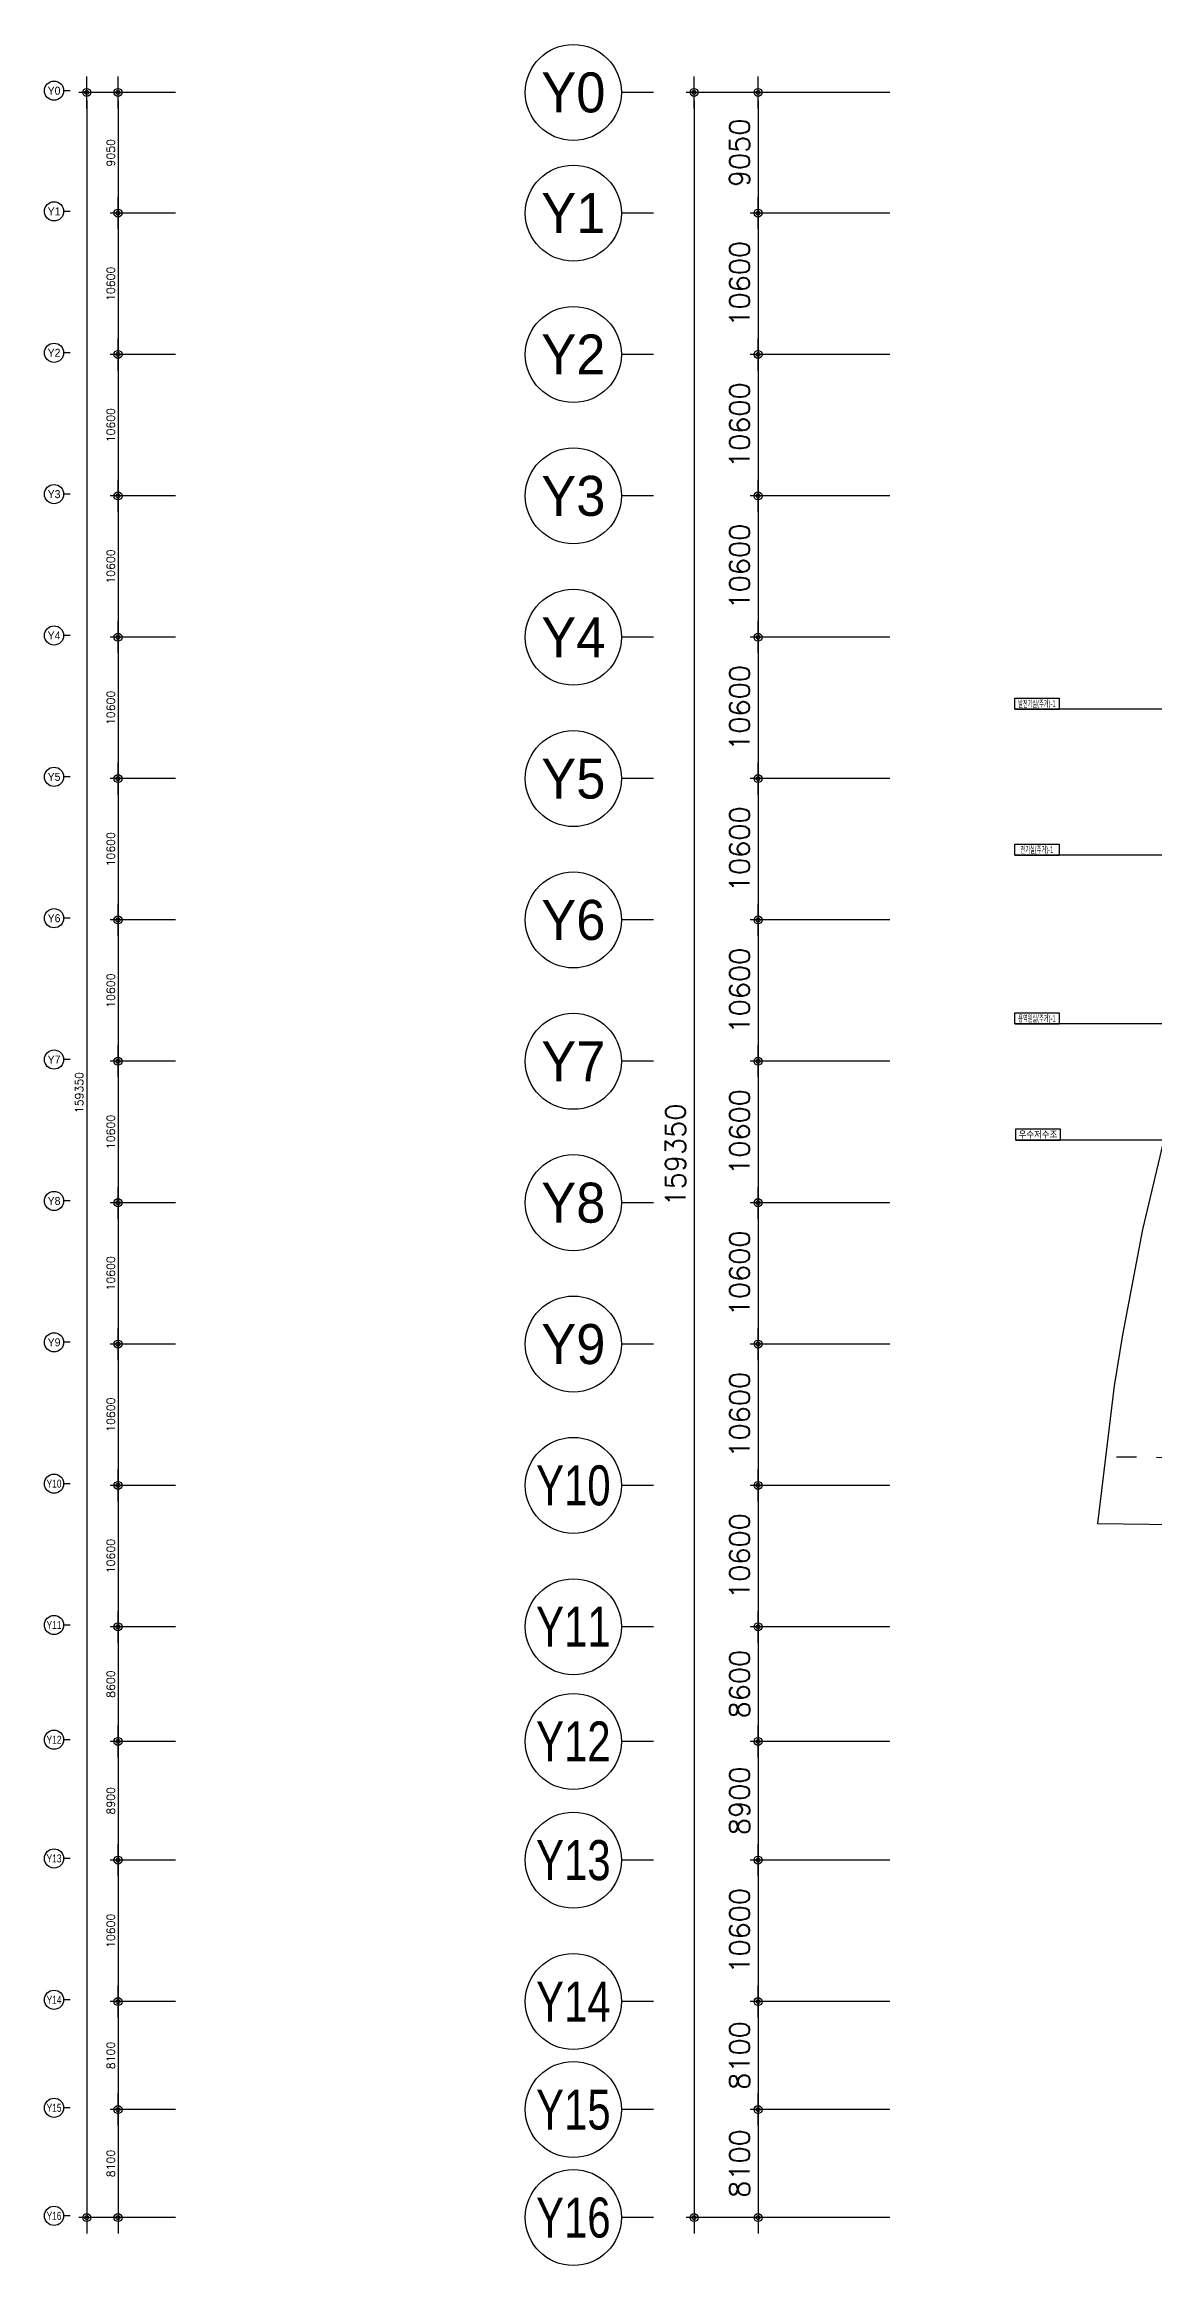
# Model space of a CAD drawing. Header units: millimetres. Extents: x -7614 to 421357, y 87385 to 341757.
# Drawn here: x -7614 to 75506, y 91027 to 257577 of the extents above; entities that cross this region are included whole.
import ezdxf
from ezdxf.enums import TextEntityAlignment as Align

# ---------------------------------------------------------------- set-up
doc = ezdxf.new("R2010")
doc.units = ezdxf.units.MM
doc.header["$LTSCALE"] = 600
doc.header["$MEASUREMENT"] = 0
doc.linetypes.add('HIDDEN', pattern=[2, 1, -1])
doc.layers.get('0').update_dxf_attribs({"linetype": 'CONTINUOUS', "lineweight": 0})
doc.layers.get('DEFPOINTS').update_dxf_attribs({"linetype": 'CONTINUOUS'})
for name, color, linetype in [('DIM', 7, 'CONTINUOUS'), ('e-plan', 9, 'CONTINUOUS'), ('e-room-box', 7, 'CONTINUOUS'), ('e-text', 6, 'CONTINUOUS')]:
    doc.layers.add(name, color=color, linetype=linetype)
doc.styles.add('htw', font='Dotum.ttf')
doc.styles.add('kiahn', font='romans.shx', dxfattribs={"bigfont": 'cadhs.shx'})
doc.styles.add('YS1-UNIT$0$kiahn', font='romans.shx', dxfattribs={"bigfont": 'WHGTXT.shx'})
doc.styles.add('돋움', font='Dotum.ttf')
doc.dimstyles.new('YS1-UNIT$0$KIAHN', dxfattribs={"dimscale": 0.5, "dimtxt": 2.5, "dimasz": 1, "dimexe": 1, "dimexo": 1, "dimgap": 1, "dimtad": 1, "dimdec": 0, "dimzin": 1, "dimdsep": 46, "dimtxsty": 'YS1-UNIT$0$kiahn', "dimblk1": 'YS1-UNIT$0$DIMDOT', "dimblk2": 'YS1-UNIT$0$DIMDOT', "dimsah": 1, "dimcen": 0, "dimadec": 0, "dimazin": 0, "dimtfac": 1, "dimtdec": 0, "dimtix": 1, "dimtmove": 2, "dimatfit": 3, "dimldrblk": 'YS1-UNIT$0$DIMDOT', "dimfxl": 1, "dimtolj": 1, "dimtzin": 1, "dimarcsym": 0})

# ---------------------------------------------------------------- blocks, each defined once
blk = doc.blocks.new('YS1-UNIT$0$DIMDOT')
blk.add_line((-2, 0), (2, 0))
for radius in [0.5, 0.25]:
    blk.add_circle((0, 0), radius)
blk = doc.blocks.new('*D5')
at = {"layer": 'DEFPOINTS', "color": 0, "transparency": 16777216}
for p in [(-358775, -13350), (-369241, -23950), (-358775, -23950)]:
    blk.add_point(p, dxfattribs=at)
at = {"layer": 'e-plan', "color": 0, "lineweight": -2, "transparency": 16777216}
for p, q in [((-359375, -13350), (-369841, -13350)), ((-369241, -13950), (-369241, -23350)), ((-359375, -23950), (-369841, -23950))]:
    blk.add_line(p, q, dxfattribs=at)
at = {"layer": 'e-plan', "color": 0, "lineweight": -2, "transparency": 16777216, "xscale": 600, "yscale": 600, "zscale": 600}
for p, rotation in [((-369241, -13350), 90), ((-369241, -23950), 270)]:
    blk.add_blockref('YS1-UNIT$0$DIMDOT', p, dxfattribs=dict(at, rotation=rotation))
at = {"layer": 'e-plan', "color": 0, "transparency": 16777216, "insert": (-370623, -18650), "char_height": 1500, "attachment_point": 5, "rotation": 90, "style": 'kiahn'}
blk.add_mtext('\\A1;10600', dxfattribs=at)
blk = doc.blocks.new('*D6')
at = {"layer": 'DEFPOINTS', "color": 0, "transparency": 16777216}
for p in [(-358775, -23950), (-369241, -34550), (-358775, -34550)]:
    blk.add_point(p, dxfattribs=at)
at = {"layer": 'e-plan', "color": 0, "lineweight": -2, "transparency": 16777216}
for p, q in [((-359375, -23950), (-369841, -23950)), ((-369241, -24550), (-369241, -33950)), ((-359375, -34550), (-369841, -34550))]:
    blk.add_line(p, q, dxfattribs=at)
at = {"layer": 'e-plan', "color": 0, "lineweight": -2, "transparency": 16777216, "xscale": 600, "yscale": 600, "zscale": 600}
for p, rotation in [((-369241, -23950), 90), ((-369241, -34550), 270)]:
    blk.add_blockref('YS1-UNIT$0$DIMDOT', p, dxfattribs=dict(at, rotation=rotation))
at = {"layer": 'e-plan', "color": 0, "transparency": 16777216, "insert": (-370623, -29250), "char_height": 1500, "attachment_point": 5, "rotation": 90, "style": 'kiahn'}
blk.add_mtext('\\A1;10600', dxfattribs=at)
blk = doc.blocks.new('*D7')
at = {"layer": 'DEFPOINTS', "color": 0, "transparency": 16777216}
for p in [(-358775, -34550), (-369241, -45150), (-358775, -45150)]:
    blk.add_point(p, dxfattribs=at)
at = {"layer": 'e-plan', "color": 0, "lineweight": -2, "transparency": 16777216}
for p, q in [((-359375, -34550), (-369841, -34550)), ((-369241, -35150), (-369241, -44550)), ((-359375, -45150), (-369841, -45150))]:
    blk.add_line(p, q, dxfattribs=at)
at = {"layer": 'e-plan', "color": 0, "lineweight": -2, "transparency": 16777216, "xscale": 600, "yscale": 600, "zscale": 600}
for p, rotation in [((-369241, -34550), 90), ((-369241, -45150), 270)]:
    blk.add_blockref('YS1-UNIT$0$DIMDOT', p, dxfattribs=dict(at, rotation=rotation))
at = {"layer": 'e-plan', "color": 0, "transparency": 16777216, "insert": (-370623, -39850), "char_height": 1500, "attachment_point": 5, "rotation": 90, "style": 'kiahn'}
blk.add_mtext('\\A1;10600', dxfattribs=at)
blk = doc.blocks.new('*D8')
at = {"layer": 'DEFPOINTS', "color": 0, "transparency": 16777216}
for p in [(-358775, -45150), (-369241, -55750), (-358775, -55750)]:
    blk.add_point(p, dxfattribs=at)
at = {"layer": 'e-plan', "color": 0, "lineweight": -2, "transparency": 16777216}
for p, q in [((-359375, -45150), (-369841, -45150)), ((-369241, -45750), (-369241, -55150)), ((-359375, -55750), (-369841, -55750))]:
    blk.add_line(p, q, dxfattribs=at)
at = {"layer": 'e-plan', "color": 0, "lineweight": -2, "transparency": 16777216, "xscale": 600, "yscale": 600, "zscale": 600}
for p, rotation in [((-369241, -45150), 90), ((-369241, -55750), 270)]:
    blk.add_blockref('YS1-UNIT$0$DIMDOT', p, dxfattribs=dict(at, rotation=rotation))
at = {"layer": 'e-plan', "color": 0, "transparency": 16777216, "insert": (-370623, -50450), "char_height": 1500, "attachment_point": 5, "rotation": 90, "style": 'kiahn'}
blk.add_mtext('\\A1;10600', dxfattribs=at)
blk = doc.blocks.new('*D9')
at = {"layer": 'DEFPOINTS', "color": 0, "transparency": 16777216}
for p in [(-358775, -55750), (-369241, -66350), (-358775, -66350)]:
    blk.add_point(p, dxfattribs=at)
at = {"layer": 'e-plan', "color": 0, "lineweight": -2, "transparency": 16777216}
for p, q in [((-359375, -55750), (-369841, -55750)), ((-369241, -56350), (-369241, -65750)), ((-359375, -66350), (-369841, -66350))]:
    blk.add_line(p, q, dxfattribs=at)
at = {"layer": 'e-plan', "color": 0, "lineweight": -2, "transparency": 16777216, "xscale": 600, "yscale": 600, "zscale": 600}
for p, rotation in [((-369241, -55750), 90), ((-369241, -66350), 270)]:
    blk.add_blockref('YS1-UNIT$0$DIMDOT', p, dxfattribs=dict(at, rotation=rotation))
at = {"layer": 'e-plan', "color": 0, "transparency": 16777216, "insert": (-370623, -61050), "char_height": 1500, "attachment_point": 5, "rotation": 90, "style": 'kiahn'}
blk.add_mtext('\\A1;10600', dxfattribs=at)
blk = doc.blocks.new('*D10')
at = {"layer": 'DEFPOINTS', "color": 0, "transparency": 16777216}
for p in [(-358775, -66350), (-369241, -76950), (-358775, -76950)]:
    blk.add_point(p, dxfattribs=at)
at = {"layer": 'e-plan', "color": 0, "lineweight": -2, "transparency": 16777216}
for p, q in [((-359375, -66350), (-369841, -66350)), ((-369241, -66950), (-369241, -76350)), ((-359375, -76950), (-369841, -76950))]:
    blk.add_line(p, q, dxfattribs=at)
at = {"layer": 'e-plan', "color": 0, "lineweight": -2, "transparency": 16777216, "xscale": 600, "yscale": 600, "zscale": 600}
for p, rotation in [((-369241, -66350), 90), ((-369241, -76950), 270)]:
    blk.add_blockref('YS1-UNIT$0$DIMDOT', p, dxfattribs=dict(at, rotation=rotation))
at = {"layer": 'e-plan', "color": 0, "transparency": 16777216, "insert": (-370623, -71650), "char_height": 1500, "attachment_point": 5, "rotation": 90, "style": 'kiahn'}
blk.add_mtext('\\A1;10600', dxfattribs=at)
blk = doc.blocks.new('*D11')
at = {"layer": 'DEFPOINTS', "color": 0, "transparency": 16777216}
for p in [(-358775, -76950), (-369241, -87550), (-358775, -87550)]:
    blk.add_point(p, dxfattribs=at)
at = {"layer": 'e-plan', "color": 0, "lineweight": -2, "transparency": 16777216}
for p, q in [((-359375, -76950), (-369841, -76950)), ((-369241, -77550), (-369241, -86950)), ((-359375, -87550), (-369841, -87550))]:
    blk.add_line(p, q, dxfattribs=at)
at = {"layer": 'e-plan', "color": 0, "lineweight": -2, "transparency": 16777216, "xscale": 600, "yscale": 600, "zscale": 600}
for p, rotation in [((-369241, -76950), 90), ((-369241, -87550), 270)]:
    blk.add_blockref('YS1-UNIT$0$DIMDOT', p, dxfattribs=dict(at, rotation=rotation))
at = {"layer": 'e-plan', "color": 0, "transparency": 16777216, "insert": (-370623, -82250), "char_height": 1500, "attachment_point": 5, "rotation": 90, "style": 'kiahn'}
blk.add_mtext('\\A1;10600', dxfattribs=at)
blk = doc.blocks.new('*D12')
at = {"layer": 'DEFPOINTS', "color": 0, "transparency": 16777216}
for p in [(-358775, -87550), (-369241, -98150), (-358775, -98150)]:
    blk.add_point(p, dxfattribs=at)
at = {"layer": 'e-plan', "color": 0, "lineweight": -2, "transparency": 16777216}
for p, q in [((-359375, -87550), (-369841, -87550)), ((-369241, -88150), (-369241, -97550)), ((-359375, -98150), (-369841, -98150))]:
    blk.add_line(p, q, dxfattribs=at)
at = {"layer": 'e-plan', "color": 0, "lineweight": -2, "transparency": 16777216, "xscale": 600, "yscale": 600, "zscale": 600}
for p, rotation in [((-369241, -87550), 90), ((-369241, -98150), 270)]:
    blk.add_blockref('YS1-UNIT$0$DIMDOT', p, dxfattribs=dict(at, rotation=rotation))
at = {"layer": 'e-plan', "color": 0, "transparency": 16777216, "insert": (-370623, -92850), "char_height": 1500, "attachment_point": 5, "rotation": 90, "style": 'kiahn'}
blk.add_mtext('\\A1;10600', dxfattribs=at)
blk = doc.blocks.new('*D13')
at = {"layer": 'DEFPOINTS', "color": 0, "transparency": 16777216}
for p in [(-358775, -98150), (-369241, -108750), (-358775, -108750)]:
    blk.add_point(p, dxfattribs=at)
at = {"layer": 'e-plan', "color": 0, "lineweight": -2, "transparency": 16777216}
for p, q in [((-359375, -98150), (-369841, -98150)), ((-369241, -98750), (-369241, -108150)), ((-359375, -108750), (-369841, -108750))]:
    blk.add_line(p, q, dxfattribs=at)
at = {"layer": 'e-plan', "color": 0, "lineweight": -2, "transparency": 16777216, "xscale": 600, "yscale": 600, "zscale": 600}
for p, rotation in [((-369241, -98150), 90), ((-369241, -108750), 270)]:
    blk.add_blockref('YS1-UNIT$0$DIMDOT', p, dxfattribs=dict(at, rotation=rotation))
at = {"layer": 'e-plan', "color": 0, "transparency": 16777216, "insert": (-370623, -103450), "char_height": 1500, "attachment_point": 5, "rotation": 90, "style": 'kiahn'}
blk.add_mtext('\\A1;10600', dxfattribs=at)
blk = doc.blocks.new('*D14')
at = {"layer": 'DEFPOINTS', "color": 0, "transparency": 16777216}
for p in [(-358775, -108750), (-369241, -119350), (-358775, -119350)]:
    blk.add_point(p, dxfattribs=at)
at = {"layer": 'e-plan', "color": 0, "lineweight": -2, "transparency": 16777216}
for p, q in [((-359375, -108750), (-369841, -108750)), ((-369241, -109350), (-369241, -118750)), ((-359375, -119350), (-369841, -119350))]:
    blk.add_line(p, q, dxfattribs=at)
at = {"layer": 'e-plan', "color": 0, "lineweight": -2, "transparency": 16777216, "xscale": 600, "yscale": 600, "zscale": 600}
for p, rotation in [((-369241, -108750), 90), ((-369241, -119350), 270)]:
    blk.add_blockref('YS1-UNIT$0$DIMDOT', p, dxfattribs=dict(at, rotation=rotation))
at = {"layer": 'e-plan', "color": 0, "transparency": 16777216, "insert": (-370623, -114050), "char_height": 1500, "attachment_point": 5, "rotation": 90, "style": 'kiahn'}
blk.add_mtext('\\A1;10600', dxfattribs=at)
blk = doc.blocks.new('*D15')
at = {"layer": 'DEFPOINTS', "color": 0, "transparency": 16777216}
for p in [(-358775, -119350), (-369241, -127950), (-358775, -127950)]:
    blk.add_point(p, dxfattribs=at)
at = {"layer": 'e-plan', "color": 0, "lineweight": -2, "transparency": 16777216}
for p, q in [((-359375, -119350), (-369841, -119350)), ((-369241, -119950), (-369241, -127350)), ((-359375, -127950), (-369841, -127950))]:
    blk.add_line(p, q, dxfattribs=at)
at = {"layer": 'e-plan', "color": 0, "lineweight": -2, "transparency": 16777216, "xscale": 600, "yscale": 600, "zscale": 600}
for p, rotation in [((-369241, -119350), 90), ((-369241, -127950), 270)]:
    blk.add_blockref('YS1-UNIT$0$DIMDOT', p, dxfattribs=dict(at, rotation=rotation))
at = {"layer": 'e-plan', "color": 0, "transparency": 16777216, "insert": (-370624, -123650), "char_height": 1500, "attachment_point": 5, "rotation": 90, "style": 'kiahn'}
blk.add_mtext('\\A1;8600', dxfattribs=at)
blk = doc.blocks.new('*D16')
at = {"layer": 'DEFPOINTS', "color": 0, "transparency": 16777216}
for p in [(-358775, -127950), (-369241, -136850), (-358775, -136850)]:
    blk.add_point(p, dxfattribs=at)
at = {"layer": 'e-plan', "color": 0, "lineweight": -2, "transparency": 16777216}
for p, q in [((-359375, -127950), (-369841, -127950)), ((-369241, -128550), (-369241, -136250)), ((-359375, -136850), (-369841, -136850))]:
    blk.add_line(p, q, dxfattribs=at)
at = {"layer": 'e-plan', "color": 0, "lineweight": -2, "transparency": 16777216, "xscale": 600, "yscale": 600, "zscale": 600}
for p, rotation in [((-369241, -127950), 90), ((-369241, -136850), 270)]:
    blk.add_blockref('YS1-UNIT$0$DIMDOT', p, dxfattribs=dict(at, rotation=rotation))
at = {"layer": 'e-plan', "color": 0, "transparency": 16777216, "insert": (-370625, -132400), "char_height": 1500, "attachment_point": 5, "rotation": 90, "style": 'kiahn'}
blk.add_mtext('\\A1;8900', dxfattribs=at)
blk = doc.blocks.new('*D17')
at = {"layer": 'DEFPOINTS', "color": 0, "transparency": 16777216}
for p in [(-358774, -147450), (-369241, -155550), (-358769, -155550)]:
    blk.add_point(p, dxfattribs=at)
at = {"layer": 'e-plan', "color": 0, "lineweight": -2, "transparency": 16777216}
for p, q in [((-359374, -147450), (-369841, -147450)), ((-369241, -148050), (-369241, -154950)), ((-359369, -155550), (-369841, -155550))]:
    blk.add_line(p, q, dxfattribs=at)
at = {"layer": 'e-plan', "color": 0, "lineweight": -2, "transparency": 16777216, "xscale": 600, "yscale": 600, "zscale": 600}
for p, rotation in [((-369241, -147450), 90), ((-369241, -155550), 270)]:
    blk.add_blockref('YS1-UNIT$0$DIMDOT', p, dxfattribs=dict(at, rotation=rotation))
at = {"layer": 'e-plan', "color": 0, "transparency": 16777216, "insert": (-370624, -151500), "char_height": 1500, "attachment_point": 5, "rotation": 90, "style": 'kiahn'}
blk.add_mtext('\\A1;8100', dxfattribs=at)
blk = doc.blocks.new('*D18')
at = {"layer": 'DEFPOINTS', "color": 0, "transparency": 16777216}
for p in [(-358775, -4300), (-369241, -13350), (-358775, -13350)]:
    blk.add_point(p, dxfattribs=at)
at = {"layer": 'e-plan', "color": 0, "lineweight": -2, "transparency": 16777216}
for p, q in [((-359375, -4300), (-369841, -4300)), ((-369241, -4900), (-369241, -12750)), ((-359375, -13350), (-369841, -13350))]:
    blk.add_line(p, q, dxfattribs=at)
at = {"layer": 'e-plan', "color": 0, "lineweight": -2, "transparency": 16777216, "xscale": 600, "yscale": 600, "zscale": 600}
for p, rotation in [((-369241, -4300), 90), ((-369241, -13350), 270)]:
    blk.add_blockref('YS1-UNIT$0$DIMDOT', p, dxfattribs=dict(at, rotation=rotation))
at = {"layer": 'e-plan', "color": 0, "transparency": 16777216, "insert": (-370625, -8825), "char_height": 1500, "attachment_point": 5, "rotation": 90, "style": 'kiahn'}
blk.add_mtext('\\A1;9050', dxfattribs=at)
blk = doc.blocks.new('b')
at = {"layer": 'DIM'}
blk.add_line((0, 0), (0, 4), dxfattribs=at)
blk.add_circle((0, 10), 6, dxfattribs=at)
blk = doc.blocks.new('*D60')
at = {"layer": 'DEFPOINTS', "color": 0, "transparency": 16777216}
for p in [(-358774, -155550), (-369241, -163650), (-358769, -163650)]:
    blk.add_point(p, dxfattribs=at)
at = {"layer": 'e-plan', "color": 0, "lineweight": -2, "transparency": 16777216}
for p, q in [((-359374, -155550), (-369841, -155550)), ((-369241, -156150), (-369241, -163050)), ((-359369, -163650), (-369841, -163650))]:
    blk.add_line(p, q, dxfattribs=at)
at = {"layer": 'e-plan', "color": 0, "lineweight": -2, "transparency": 16777216, "xscale": 600, "yscale": 600, "zscale": 600}
for p, rotation in [((-369241, -155550), 90), ((-369241, -163650), 270)]:
    blk.add_blockref('YS1-UNIT$0$DIMDOT', p, dxfattribs=dict(at, rotation=rotation))
at = {"layer": 'e-plan', "color": 0, "transparency": 16777216, "insert": (-370624, -159600), "char_height": 1500, "attachment_point": 5, "rotation": 90, "style": 'kiahn'}
blk.add_mtext('\\A1;8100', dxfattribs=at)
blk = doc.blocks.new('*D61')
at = {"layer": 'DEFPOINTS', "color": 0, "transparency": 16777216}
for p in [(-358775, -136850), (-369241, -147450), (-358775, -147450)]:
    blk.add_point(p, dxfattribs=at)
at = {"layer": 'e-plan', "color": 0, "lineweight": -2, "transparency": 16777216}
for p, q in [((-359375, -136850), (-369841, -136850)), ((-369241, -137450), (-369241, -146850)), ((-359375, -147450), (-369841, -147450))]:
    blk.add_line(p, q, dxfattribs=at)
at = {"layer": 'e-plan', "color": 0, "lineweight": -2, "transparency": 16777216, "xscale": 600, "yscale": 600, "zscale": 600}
for p, rotation in [((-369241, -136850), 90), ((-369241, -147450), 270)]:
    blk.add_blockref('YS1-UNIT$0$DIMDOT', p, dxfattribs=dict(at, rotation=rotation))
at = {"layer": 'e-plan', "color": 0, "transparency": 16777216, "insert": (-370623, -142150), "char_height": 1500, "attachment_point": 5, "rotation": 90, "style": 'kiahn'}
blk.add_mtext('\\A1;10600', dxfattribs=at)
blk = doc.blocks.new('*D62')
at = {"layer": 'DEFPOINTS', "color": 0, "transparency": 16777216}
for p in [(-358769, -4300), (-374041, -163650), (-358769, -163650)]:
    blk.add_point(p, dxfattribs=at)
at = {"layer": 'e-plan', "color": 0, "lineweight": -2, "transparency": 16777216}
for p, q in [((-359369, -4300), (-374641, -4300)), ((-374041, -4900), (-374041, -163050)), ((-359369, -163650), (-374641, -163650))]:
    blk.add_line(p, q, dxfattribs=at)
at = {"layer": 'e-plan', "color": 0, "lineweight": -2, "transparency": 16777216, "xscale": 600, "yscale": 600, "zscale": 600}
for p, rotation in [((-374041, -4300), 90), ((-374041, -163650), 270)]:
    blk.add_blockref('YS1-UNIT$0$DIMDOT', p, dxfattribs=dict(at, rotation=rotation))
at = {"layer": 'e-plan', "color": 0, "transparency": 16777216, "insert": (-375425, -83975), "char_height": 1500, "attachment_point": 5, "rotation": 90, "style": 'kiahn'}
blk.add_mtext('\\A1;159350', dxfattribs=at)
blk = doc.blocks.new('A$C322519D2')
at = {"layer": 'e-plan', "xscale": 600, "yscale": 600, "zscale": 600, "rotation": 90}
for p in [(-377086.3, -4300), (-377086.3, -13350), (-377086.3, -23950), (-377086.3, -34550), (-377086.3, -45150), (-377086.3, -55750), (-377086.3, -66350), (-377086.3, -76950), (-377086.3, -87550), (-377086.3, -98150), (-377086.3, -108750), (-377086.3, -119350), (-377086.3, -127950), (-377086.3, -136850), (-377086.3, -147450), (-377086.3, -155550), (-377086.3, -163650)]:
    blk.add_blockref('b', p, dxfattribs=at)
at = {"layer": 'e-plan', "style": 'htw'}
for s, p in [('Y0', (-383086.3, -4300)), ('Y1', (-383086.3, -13350)), ('Y2', (-383086.3, -23950)), ('Y3', (-383086.3, -34550)), ('Y4', (-383086.3, -45150)), ('Y5', (-383086.3, -55750)), ('Y6', (-383086.3, -66350)), ('Y7', (-383086.3, -76950)), ('Y8', (-383086.3, -87550)), ('Y9', (-383086.3, -98150))]:
    blk.add_text(s, height=3000, dxfattribs=at).set_placement(p, align=Align.MIDDLE_CENTER)
at = {"layer": 'e-plan', "style": 'htw', "width": 0.8}
for s, p in [('Y10', (-383086.3, -108750)), ('Y11', (-383086.3, -119350)), ('Y12', (-383086.3, -127950)), ('Y13', (-383086.3, -136850)), ('Y14', (-383086.3, -147450)), ('Y15', (-383086.3, -155550)), ('Y16', (-383086.3, -163650))]:
    blk.add_text(s, height=3000, dxfattribs=at).set_placement(p, align=Align.MIDDLE_CENTER)
at = {"layer": 'e-plan'}
for base, p1, p2, picture, middle in [((-374041.2, -163650), (-358768.7, -4300), (-358768.7, -163650), '*D62', (-375424.7, -83975)), ((-369241.2, -13350), (-358775, -4300), (-358775, -13350), '*D18', (-370624.7, -8825)), ((-369241.2, -23950), (-358775, -13350), (-358775, -23950), '*D5', (-370622.7, -18650)), ((-369241.2, -34550), (-358775, -23950), (-358775, -34550), '*D6', (-370622.7, -29250)), ((-369241.2, -45150), (-358775, -34550), (-358775, -45150), '*D7', (-370622.7, -39850)), ((-369241.2, -55750), (-358775, -45150), (-358775, -55750), '*D8', (-370622.7, -50450)), ((-369241.2, -66350), (-358775, -55750), (-358775, -66350), '*D9', (-370622.7, -61050)), ((-369241.2, -76950), (-358775, -66350), (-358775, -76950), '*D10', (-370622.7, -71650)), ((-369241.2, -87550), (-358775, -76950), (-358775, -87550), '*D11', (-370622.7, -82250)), ((-369241.2, -98150), (-358775, -87550), (-358775, -98150), '*D12', (-370622.7, -92850)), ((-369241.2, -108750), (-358775, -98150), (-358775, -108750), '*D13', (-370622.7, -103450)), ((-369241.2, -119350), (-358775, -108750), (-358775, -119350), '*D14', (-370622.7, -114050)), ((-369241.2, -127950), (-358775, -119350), (-358775, -127950), '*D15', (-370623.7, -123650)), ((-369241.2, -136850), (-358775, -127950), (-358775, -136850), '*D16', (-370624.7, -132400)), ((-369241.2, -147450), (-358775, -136850), (-358775, -147450), '*D61', (-370622.7, -142150)), ((-369241.2, -155550), (-358773.9, -147450), (-358768.8, -155550), '*D17', (-370623.7, -151500)), ((-369241.2, -163650), (-358773.9, -155550), (-358768.7, -163650), '*D60', (-370623.7, -159600))]:
    dim = blk.add_linear_dim(base=base, p1=p1, p2=p2, angle=90, dimstyle='YS1-UNIT$0$KIAHN', override={"dimscale": 600, "dimtxsty": 'kiahn'}, dxfattribs=at)
    dim.commit()
    dim.dimension.update_dxf_attribs({"geometry": picture, "text_midpoint": middle})

msp = doc.modelspace()

# ---------------------------------------------------------------- linework, layer by layer
at = {"layer": 'e-plan'}
for p, q in [((-5694, 254107), (-6174, 254107)), ((2209, 253977), (-5043, 253977)), ((-4443, 253377), (-4443, 95227)), ((2209, 253977), (-2701, 253977)), ((-2101, 253377), (-2101, 245527)), ((-5694, 245057), (-6174, 245057)), ((2209, 244927), (-2701, 244927)), ((2209, 244927), (-2701, 244927)), ((-2101, 244327), (-2101, 234927)), ((-5694, 234457), (-6174, 234457)), ((2209, 234327), (-2701, 234327)), ((2209, 234327), (-2701, 234327)), ((-2101, 233727), (-2101, 224327)), ((-5694, 223857), (-6174, 223857)), ((2209, 223727), (-2701, 223727)), ((2209, 223727), (-2701, 223727)), ((-2101, 223127), (-2101, 213727)), ((-5694, 213257), (-6174, 213257)), ((2209, 213127), (-2701, 213127)), ((2209, 213127), (-2701, 213127)), ((-2101, 212527), (-2101, 203127)), ((-5694, 202657), (-6174, 202657)), ((2209, 202527), (-2701, 202527)), ((2209, 202527), (-2701, 202527)), ((-2101, 201927), (-2101, 192527)), ((-5694, 192057), (-6174, 192057)), ((2209, 191927), (-2701, 191927)), ((2209, 191927), (-2701, 191927)), ((-2101, 191327), (-2101, 181927)), ((-5694, 181457), (-6174, 181457)), ((2209, 181327), (-2701, 181327)), ((2209, 181327), (-2701, 181327)), ((-2101, 180727), (-2101, 171327)), ((76912, 178097), (74690, 168710)), ((-5694, 170857), (-6174, 170857)), ((2209, 170727), (-2701, 170727)), ((2209, 170727), (-2701, 170727)), ((-2101, 170127), (-2101, 160727)), ((74690, 168710), (73173, 160814)), ((-5694, 160257), (-6174, 160257)), ((2209, 160127), (-2701, 160127)), ((2209, 160127), (-2701, 160127)), ((73173, 160814), (72555, 156995)), ((-2101, 159527), (-2101, 150127)), ((72555, 156995), (71302, 146675)), ((-5694, 149657), (-6174, 149657)), ((2209, 149527), (-2701, 149527)), ((2209, 149527), (-2701, 149527)), ((-2101, 148927), (-2101, 139527)), ((71302, 146675), (101156, 146286)), ((-5694, 139057), (-6174, 139057)), ((2209, 138927), (-2701, 138927)), ((2209, 138927), (-2701, 138927)), ((-2101, 138327), (-2101, 130927)), ((-5694, 130457), (-6174, 130457)), ((2209, 130327), (-2701, 130327)), ((2209, 130327), (-2701, 130327)), ((-2101, 129727), (-2101, 122027)), ((-5694, 121557), (-6174, 121557)), ((2209, 121427), (-2701, 121427)), ((2209, 121427), (-2701, 121427)), ((-2101, 120827), (-2101, 111427)), ((-5694, 110957), (-6174, 110957)), ((2209, 110827), (-2701, 110827)), ((2209, 110827), (-2701, 110827)), ((-2101, 110227), (-2101, 103327)), ((-5694, 102857), (-6174, 102857)), ((2209, 102727), (-2701, 102727)), ((2209, 102727), (-2701, 102727)), ((-2101, 102127), (-2101, 95227)), ((-5694, 94757), (-6174, 94757)), ((2209, 94627), (-5043, 94627)), ((2209, 94627), (-2701, 94627))]:
    msp.add_line(p, q, dxfattribs=at)
at = {"layer": 'e-plan', "linetype": 'HIDDEN', "ltscale": 2.5}
msp.add_line((101218, 151286), (71908, 151667), dxfattribs=at)
at = {"layer": 'e-plan'}
for centre in [(-6894, 254107), (-6894, 245057), (-6894, 234457), (-6894, 223857), (-6894, 213257), (-6894, 202657), (-6894, 192057), (-6894, 181457), (-6894, 170857), (-6894, 160257), (-6894, 149657), (-6894, 139057), (-6894, 130457), (-6894, 121557), (-6894, 110957), (-6894, 102857), (-6894, 94757)]:
    msp.add_circle(centre, 720, dxfattribs=at)
at = {"layer": 'e-room-box'}
for p, q in [((65101, 208560), (68434, 208560)), ((65101, 207727), (65101, 208560)), ((68434, 208560), (68434, 207727)), ((65101, 207727), (68434, 207727)), ((68434, 207727), (65101, 207727)), ((91675, 207727), (68434, 207727)), ((65101, 197617), (68434, 197617)), ((65101, 196784), (65101, 197617)), ((65101, 196784), (68434, 196784)), ((68434, 196784), (65101, 196784)), ((68434, 197617), (68434, 196784)), ((86970, 196784), (68434, 196784)), ((65101, 184958), (68434, 184958)), ((65101, 184125), (65101, 184958)), ((68434, 184958), (68434, 184125)), ((65101, 184125), (68434, 184125)), ((68434, 184125), (65101, 184125)), ((96480, 184125), (68434, 184125)), ((65176, 176260), (68509, 176260)), ((65176, 175426), (65176, 176260)), ((65176, 175426), (68509, 175426)), ((68509, 175426), (65176, 175426)), ((68509, 176260), (68509, 175426)), ((79762, 175426), (68538, 175426))]:
    msp.add_line(p, q, dxfattribs=at)

# ---------------------------------------------------------------- block references
at = {"layer": 'e-plan'}
msp.add_blockref('A$C322519D2', (415110, 258277), dxfattribs=at)
at = {"layer": 'e-plan', "xscale": 600, "yscale": 600, "zscale": 600}
for p, rotation in [((-4443, 253977), 90), ((-2101, 253977), 90), ((-2101, 244927), 270), ((-2101, 244927), 90), ((-2101, 234327), 90), ((-2101, 234327), 270), ((-2101, 223727), 90), ((-2101, 223727), 270), ((-2101, 213127), 90), ((-2101, 213127), 270), ((-2101, 202527), 90), ((-2101, 202527), 270), ((-2101, 191927), 90), ((-2101, 191927), 270), ((-2101, 181327), 90), ((-2101, 181327), 270), ((-2101, 170727), 90), ((-2101, 170727), 270), ((-2101, 160127), 90), ((-2101, 160127), 270), ((-2101, 149527), 90), ((-2101, 149527), 270), ((-2101, 138927), 90), ((-2101, 138927), 270), ((-2101, 130327), 90), ((-2101, 130327), 270), ((-2101, 121427), 90), ((-2101, 121427), 270), ((-2101, 110827), 270), ((-2101, 110827), 90), ((-2101, 102727), 90), ((-2101, 102727), 270), ((-4443, 94627), 270), ((-2101, 94627), 270)]:
    msp.add_blockref('YS1-UNIT$0$DIMDOT', p, dxfattribs=dict(at, rotation=rotation))

# ---------------------------------------------------------------- texts
at = {"layer": 'e-plan', "style": 'htw'}
for s, p in [('Y0', (-6894, 254107)), ('Y1', (-6894, 245057)), ('Y2', (-6894, 234457)), ('Y3', (-6894, 223857)), ('Y4', (-6894, 213257)), ('Y5', (-6894, 202657)), ('Y6', (-6894, 192057)), ('Y7', (-6894, 181457)), ('Y8', (-6894, 170857)), ('Y9', (-6894, 160257))]:
    msp.add_text(s, height=600, dxfattribs=at).set_placement(p, align=Align.MIDDLE_CENTER)
at = {"layer": 'e-plan', "style": 'htw', "width": 0.8}
for s, p in [('Y10', (-6894, 149657)), ('Y11', (-6894, 139057)), ('Y12', (-6894, 130457)), ('Y13', (-6894, 121557)), ('Y14', (-6894, 110957)), ('Y15', (-6894, 102857)), ('Y16', (-6894, 94757))]:
    msp.add_text(s, height=600, dxfattribs=at).set_placement(p, align=Align.MIDDLE_CENTER)
at = {"layer": 'e-plan', "char_height": 600, "attachment_point": 5, "rotation": 90, "style": 'kiahn'}
for s, insert in [('\\A1;9050', (-2641, 249452)), ('\\A1;10600', (-2641, 239627)), ('\\A1;10600', (-2641, 229027)), ('\\A1;10600', (-2641, 218427)), ('\\A1;10600', (-2641, 207827)), ('\\A1;10600', (-2641, 197227)), ('\\A1;10600', (-2641, 186627)), ('\\A1;159350', (-5007, 178984)), ('\\A1;10600', (-2641, 176027)), ('\\A1;10600', (-2641, 165427)), ('\\A1;10600', (-2641, 154827)), ('\\A1;10600', (-2641, 144227)), ('\\A1;8600', (-2641, 134627)), ('\\A1;8900', (-2641, 125877)), ('\\A1;10600', (-2641, 116127)), ('\\A1;8100', (-2641, 106777)), ('\\A1;8100', (-2641, 98677))]:
    msp.add_mtext(s, dxfattribs=dict(at, insert=insert))
at = {"layer": 'e-text', "style": '돋움'}
for s, width, p in [('발전기실(주거)-1', 0.55, (66768, 208143)), ('전기실(주거)-1', 0.55, (66768, 197201)), ('용역원실(주거)-1', 0.55, (66768, 184542)), ('우수저수조', 0.9, (66843, 175843))]:
    msp.add_text(s, height=500, dxfattribs=dict(at, width=width)).set_placement(p, align=Align.MIDDLE_CENTER)

doc.saveas('drawing.dxf')
